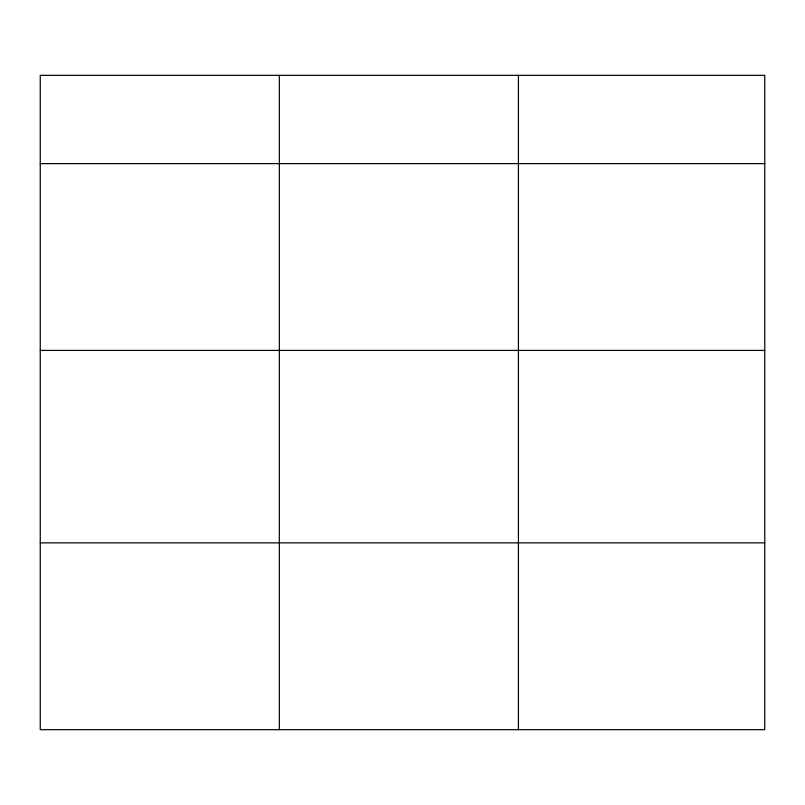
<?xml version="1.0" encoding="UTF-8"?>
<svg xmlns="http://www.w3.org/2000/svg" width="805" height="805" viewBox="0 0 805 805"><rect width="100%" height="100%" fill="white"/><g stroke="black" fill="none" stroke-linecap="round" stroke-linejoin="round"><path stroke-width="1.21" d="M764.75 350.417L764.75 75.328L40.25 75.328L40.25 729.672L764.75 729.672L764.75 350.417L40.25 350.417M40.25 163.626L764.75 163.626M40.25 542.872L764.75 542.872M518.42 75.328L518.42 729.672M279.335 75.328L279.335 729.672"/></g></svg>
